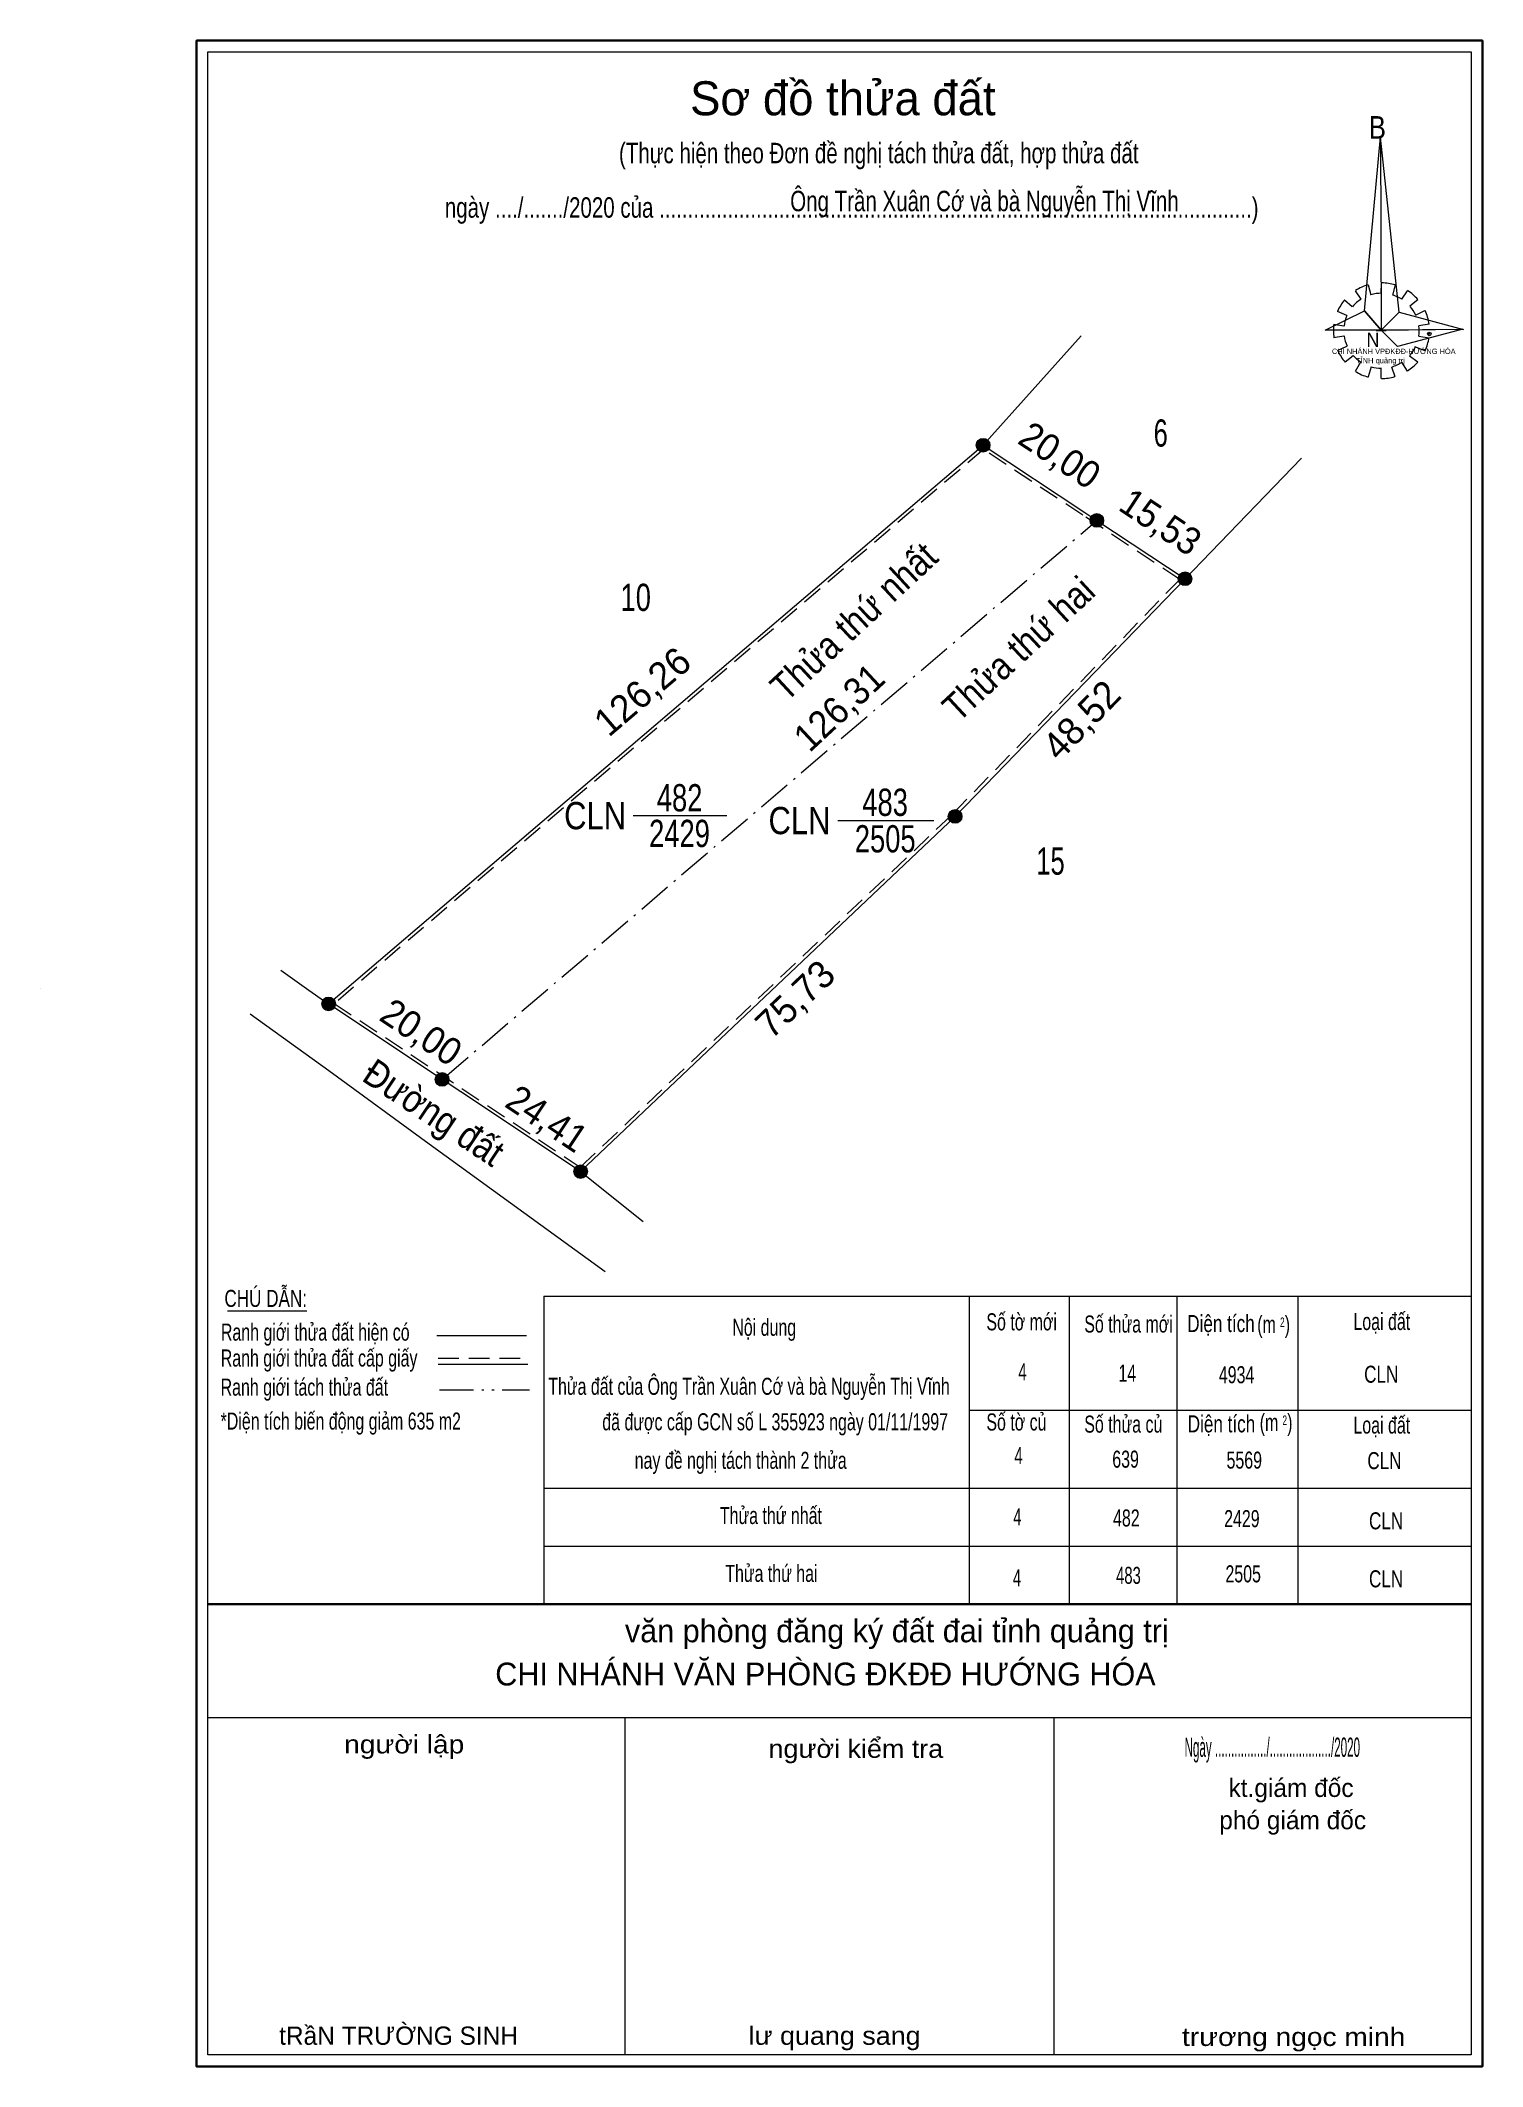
# Model space of a CAD drawing. Header units: metres. Extents: x 549004 to 549215, y 1844362 to 1844660.
import ezdxf
from ezdxf.enums import TextEntityAlignment as Align

# ---------------------------------------------------------------- set-up
doc = ezdxf.new("R2010")
doc.units = ezdxf.units.M
doc.header["$PDMODE"] = 32
doc.header["$PDSIZE"] = 0.5
for name, pattern in [('DASH_DOUBLE_DOT', [9.2, 5, -1.2, 0.3, -1.2, 0.3, -1.2]), ('DOT_DASHED', [7.7, 5, -1.2, 0.3, -1.2]), ('MEDIUM_DASHED', [4.5, 3, -1.5])]:
    doc.linetypes.add(name, pattern=pattern)
doc.layers.add('1', color=7, linetype='Continuous')
for name, color, linetype, lineweight in [('10', 7, 'Continuous', 13), ('13', 7, 'Continuous', 13), ('2', 7, 'Continuous', 13), ('20', 7, 'Continuous', 13), ('22', 7, 'Continuous', 13), ('23', 7, 'Continuous', 13), ('3', 7, 'Continuous', 13)]:
    doc.layers.add(name, color=color, linetype=linetype, lineweight=lineweight)

msp = doc.modelspace()

# ---------------------------------------------------------------- hatches: boundary and pattern name
at = {"layer": '22'}
for points in [[(549142.99, 1844600.21, 1), (549140.99, 1844600.21, 1)], [(549159.671, 1844589.176, 1), (549157.671, 1844589.176, 1)], [(549172.615, 1844580.613, 1), (549170.615, 1844580.613, 1)], [(549172.615, 1844580.613, 1), (549170.615, 1844580.613, 1)], [(549138.88, 1844545.74, 1), (549136.88, 1844545.74, 1)], [(549046.97, 1844518.23, 1), (549044.97, 1844518.23, 1)], [(549063.619, 1844507.148, 1), (549061.619, 1844507.148, 1)], [(549083.94, 1844493.62, 1), (549081.94, 1844493.62, 1)], [(549083.94, 1844493.62, 1), (549081.94, 1844493.62, 1)]]:
    msp.add_hatch(color=256, dxfattribs=at).paths.add_polyline_path(points)

# ---------------------------------------------------------------- linework, layer by layer
at = {"layer": '10'}
msp.add_line((549141.99, 1844600.21), (549156.36, 1844616.25), dxfattribs=at)
at = {"layer": '13'}
for p, q in [((549090.63, 1844545.86), (549104.39, 1844545.86)), ((549120.65, 1844545.14), (549134.76, 1844545.14))]:
    msp.add_line(p, q, dxfattribs=at)
at = {"layer": '2'}
for p, q in [((549197.43, 1844621.65), (549196.61, 1844622.89)), ((549198.48, 1844623.75), (549198.85, 1844622.27)), ((549200.4, 1844622.51), (549200.45, 1844624.03)), ((549202.42, 1844623.75), (549202.05, 1844622.22)), ((549203.42, 1844621.65), (549204.25, 1844622.89)), ((549195.37, 1844619.26), (549194, 1844619.83)), ((549195.01, 1844621.55), (549196.15, 1844620.55)), ((549205.75, 1844621.55), (549204.61, 1844620.6)), ((549205.43, 1844619.31), (549206.81, 1844619.98)), ((549193.41, 1844617.97), (549194.92, 1844617.73)), ((549194.92, 1844616.2), (549193.41, 1844615.97)), ((549199.67, 1844617.06), (549201.14, 1844617.06)), ((549207.45, 1844617.97), (549205.89, 1844617.73)), ((549205.89, 1844616.2), (549207.45, 1844615.97)), ((549194, 1844614.1), (549195.37, 1844614.77)), ((549196.29, 1844613.34), (549195.1, 1844612.39)), ((549204.52, 1844613.34), (549205.75, 1844612.43)), ((549206.85, 1844614.06), (549205.34, 1844614.63)), ((549196.61, 1844611.1), (549197.38, 1844612.43)), ((549198.94, 1844611.72), (549198.48, 1844610.24)), ((549200.4, 1844610), (549200.4, 1844611.48)), ((549201.91, 1844611.72), (549202.37, 1844610.29)), ((549204.25, 1844611.1), (549203.42, 1844612.39)), ((549077.55, 1844475.37), (549213.57, 1844475.37)), ((549077.55, 1844475.37), (549077.55, 1844430.36)), ((549139.94, 1844475.23), (549139.94, 1844430.02)), ((549154.62, 1844475.37), (549154.62, 1844430.15)), ((549170.4, 1844475.37), (549170.4, 1844430.15)), ((549188.16, 1844475.37), (549188.16, 1844430.15)), ((549031.13, 1844473.18), (549042.77, 1844473.18)), ((549061.84, 1844469.59), (549074.98, 1844469.59)), ((549062.05, 1844465.37), (549075.17, 1844465.37)), ((549139.94, 1844458.63), (549213.57, 1844458.63)), ((549077.55, 1844447.18), (549213.57, 1844447.18)), ((549077.55, 1844438.67), (549213.57, 1844438.67)), ((549026.55, 1844428.53), (549026.55, 1844362.31)), ((549028.24, 1844413.51), (549213.57, 1844413.51)), ((549089.44, 1844413.51), (549089.44, 1844364)), ((549152.34, 1844413.51), (549152.34, 1844364))]:
    msp.add_line(p, q, dxfattribs=at)
at = {"layer": '2', "linetype": 'MEDIUM_DASHED'}
msp.add_line((549062.05, 1844466.25), (549075.27, 1844466.25), dxfattribs=at)
at = {"layer": '2', "linetype": 'DASH_DOUBLE_DOT'}
msp.add_line((549062.23, 1844461.58), (549075.44, 1844461.58), dxfattribs=at)
at = {"layer": '2', "lineweight": 35}
msp.add_line((549028.24, 1844430.15), (549213.57, 1844430.15), dxfattribs=at)
at = {"layer": '2'}
for points in [[(549026.55, 1844362.31), (549026.55, 1844659.58), (549215.23, 1844659.58), (549215.23, 1844362.31)], [(549026.55, 1844362.31), (549026.55, 1844659.58), (549215.23, 1844659.58), (549215.23, 1844362.31)], [(549028.24, 1844657.92), (549213.57, 1844657.92), (549213.57, 1844364), (549028.24, 1844364)], [(549200.31, 1844645.42), (549200.4, 1844617.11), (549197.93, 1844619.93)], [(549200.31, 1844645.42), (549200.4, 1844617.11), (549203.01, 1844619.74)], [(549192.17, 1844617.11), (549197.93, 1844619.93), (549200.4, 1844617.11)], [(549212.48, 1844617.21), (549200.4, 1844617.11), (549203.01, 1844619.74)], [(549212.39, 1844617.25), (549202.78, 1844614.68), (549200.4, 1844617.11)]]:
    msp.add_lwpolyline(points, close=True, dxfattribs=at)
at = {"layer": '2', "lineweight": 35}
msp.add_lwpolyline([(549026.57, 1844659.6), (549215.25, 1844659.6), (549215.25, 1844362.32), (549026.57, 1844362.32)], close=True, dxfattribs=at)
at = {"layer": '2'}
for centre, major_axis, start_param, end_param in [((549200.427, 1844617.013), (7.054, 0), 1.8495599, 2.1390092), ((549200.427, 1844617.013), (5.529, 0), 1.5698559, 1.8561107), ((549200.427, 1844617.013), (7.054, 0), 1.2792421, 1.5633222), ((549200.427, 1844617.013), (5.529, 0), 1.0027091, 1.2755622), ((549200.427, 1844617.013), (7.054, 0), 0.7105624, 0.9968723), ((549200.427, 1844617.013), (7.054, 0), 2.4395818, 2.7240025), ((549200.427, 1844617.013), (5.529, 0), 2.7236855, 3.0151582), ((549200.427, 1844617.013), (5.529, 0), 2.1337354, 2.4449626), ((549200.427, 1844617.013), (5.529, 0), 0.4267838, 0.7064646), ((549200.427, 1844617.013), (7.054, 0), 0.1390515, 0.4339332), ((549200.427, 1844617.013), (7.054, 0), 3.0066793, 3.2913935), ((549200.427, 1844617.013), (5.529, 0), 3.2822995, 3.5610505), ((549200.427, 1844617.013), (5.529, 0), 6.1355839, 6.4161846), ((549200.427, 1844617.013), (7.054, 0), 3.5698864, 3.8569187), ((549200.427, 1844617.013), (5.529, 0), 3.8607757, 4.1325826), ((549200.427, 1844617.013), (5.529, 0), 5.5613733, 5.8395144), ((549200.427, 1844617.013), (7.054, 0), 5.8523029, 6.1383965), ((549200.386, 1844616.971), (7.054, 0), 4.1470906, 4.4365931), ((549200.427, 1844617.013), (5.529, 0), 4.4385468, 4.71314), ((549200.427, 1844617.013), (7.054, 0), 4.7130101, 4.9976105), ((549200.427, 1844617.013), (5.529, 0), 4.9908713, 5.2893316), ((549200.427, 1844617.013), (7.054, 0), 5.2856142, 5.567987)]:
    msp.add_ellipse(centre, major_axis=major_axis, ratio=0.995001, start_param=start_param, end_param=end_param, dxfattribs=at)
msp.add_point((549207.45, 1844616.54), dxfattribs=at)
at = {"layer": '20', "linetype": 'DOT_DASHED'}
msp.add_line((549062.62, 1844507.15), (549158.67, 1844589.18), dxfattribs=at)
at = {"layer": '20'}
for points in [[(549062.62, 1844507.15), (549045.97, 1844518.23), (549141.99, 1844600.21), (549156.89, 1844590.35), (549158.67, 1844589.18)], [(549158.67, 1844589.18), (549171.61, 1844580.61), (549137.88, 1844545.74), (549082.94, 1844493.62), (549065.37, 1844505.31), (549062.62, 1844507.15)]]:
    msp.add_lwpolyline(points, dxfattribs=at)
at = {"layer": '22'}
for centre in [(549141.99, 1844600.21), (549158.671, 1844589.176), (549171.615, 1844580.613), (549171.615, 1844580.613), (549137.88, 1844545.74), (549045.97, 1844518.23), (549062.619, 1844507.148), (549082.94, 1844493.62), (549082.94, 1844493.62)]:
    msp.add_circle(centre, 1, dxfattribs=at)
at = {"layer": '23'}
for p, q in [((549003.7, 1844520.53), (549003.71, 1844520.54)), ((549083.37, 1844493.28), (549092.13, 1844486.31))]:
    msp.add_line(p, q, dxfattribs=at)
for points in [[(549038.98, 1844523.17), (549043.06, 1844520.27), (549045.37, 1844518.63), (549045.97, 1844518.23)], [(549034.47, 1844516.8), (549045.98, 1844508.44), (549060.74, 1844497.71), (549086.53, 1844478.97)]]:
    msp.add_lwpolyline(points, dxfattribs=at)
at = {"layer": '3'}
msp.add_line((549082.94, 1844493.62), (549083.37, 1844493.28), dxfattribs=at)
at = {"layer": '3', "linetype": 'MEDIUM_DASHED'}
msp.add_lwpolyline([(549170.84, 1844580.53), (549156.62, 1844589.94), (549142.03, 1844599.59), (549046.8, 1844518.28), (549082.89, 1844494.26), (549137.53, 1844546.1)], close=True, dxfattribs=at)
at = {"layer": '3'}
msp.add_lwpolyline([(549171.61, 1844580.61), (549174.06, 1844583.14), (549188.71, 1844598.33)], dxfattribs=at)

# ---------------------------------------------------------------- texts
at = {"layer": '1'}
for s, rotation, width, p in [('20,00', 326.517, 0.95, (549152.157, 1844597.087)), ('15,53', 326.513, 0.95, (549166.937, 1844587.309)), ('Thửa thứ nhất', 42.897, 0.9, (549124.379, 1844572.894)), ('Thửa thứ hai', 42.897, 0.9, (549148.549, 1844568.887)), ('126,31', 42.897, 0.95, (549122.214, 1844560.293)), ('20,00', 326.35, 0.95, (549058.462, 1844512.438)), ('Đường đất', 326.35, 0.9, (549060.317, 1844500.641)), ('24,41', 326.348, 0.95, (549076.892, 1844499.744))]:
    msp.add_text(s, height=4, rotation=rotation, dxfattribs=dict(at, width=width)).set_placement(p, align=Align.CENTER)
for s, rotation, p in [('126,26', 40.49, (549093.286, 1844562.574)), ('48,52', 45.95, (549157.855, 1844558.499)), ('75,73', 43.491, (549115.774, 1844517.507))]:
    msp.add_text(s, height=4, rotation=rotation, dxfattribs=at).set_placement(p, align=Align.CENTER)
at = {"layer": '10', "width": 0.7}
msp.add_text('6', height=4, dxfattribs=at).set_placement((549168.045, 1844600.01), align=Align.CENTER)
at = {"layer": '13'}
for s, width, p in [('10', 0.75, (549091.025, 1844575.89)), ('482', 0.75, (549097.46, 1844546.48)), ('483', 0.75, (549127.61, 1844545.82)), ('2429', 0.75, (549097.445, 1844541.25)), ('2505', 0.75, (549127.625, 1844540.46)), ('15', 0.7, (549151.875, 1844537.19))]:
    msp.add_text(s, height=4, dxfattribs=dict(at, width=width)).set_placement(p, align=Align.CENTER)
at = {"layer": '13', "width": 0.85}
for p in [(549089.61, 1844543.86), (549119.6, 1844543.14)]:
    msp.add_text('CLN', height=4, dxfattribs=at).set_placement(p, align=Align.RIGHT)
at = {"layer": '2'}
msp.add_text('Sơ đồ thửa đất', height=4.99, dxfattribs=at).set_placement((549121.415, 1844648.63), align=Align.CENTER)
for s, height, width, p in [('B', 3.322, 0.85, (549198.57, 1844645.19)), ('N', 2.076, 0.95, (549198.23, 1844614.65)), ('CHI NHÁNH VPĐKĐĐ-HƯỚNG HÓA', 0.7859, 0.95, (549193.17, 1844613.6)), ('TỈNH quảng trị', 0.7861, 1.05, (549196.68, 1844612.24)), ('CHÚ DẪN:', 2.5, 0.75, (549030.68, 1844473.77)), ('Ranh giới thửa đất hiện có', 2.5, 0.7, (549030.16, 1844468.82)), ('Nội dung', 2.5, 0.7, (549105.19, 1844469.53)), ('Số tờ mới', 2.5, 0.7, (549142.47, 1844470.33)), ('Số thửa mới', 2.5, 0.7, (549156.83, 1844470.01)), ('Diện tích', 2.5, 0.75, (549171.94, 1844470.08)), ('(m  )', 2.5, 0.7, (549182.21, 1844469.96)), ('2', 1.383, 0.65, (549185.55, 1844470.84)), ('Loại đất', 2.5, 0.7, (549196.32, 1844470.38)), ('Ranh giới thửa đất cấp giấy', 2.5, 0.7, (549030.14, 1844465.02)), ('4', 2.5, 0.65, (549147.16, 1844463.01)), ('14', 2.5, 0.7, (549161.84, 1844462.79)), ('4934', 2.5, 0.7, (549176.57, 1844462.57)), ('CLN', 2.5, 0.75, (549197.89, 1844462.64)), ('Ranh giới tách thửa đất', 2.5, 0.7, (549030.12, 1844460.75)), ('Thửa đất của Ông Trần Xuân Cớ và bà Nguyễn Thị Vĩnh', 2.5, 0.7, (549078.19, 1844460.87)), ('*Diện tích biến động giảm 635 m2', 2.5, 0.7, (549030.12, 1844455.77)), ('đã được cấp GCN số L 355923 ngày 01/11/1997', 2.5, 0.7, (549086.12, 1844455.66)), ('Số tờ củ', 2.5, 0.7, (549142.47, 1844455.63)), ('Số thửa củ', 2.5, 0.7, (549156.83, 1844455.32)), ('Diện tích', 2.5, 0.75, (549172.01, 1844455.36)), ('(m  )', 2.5, 0.7, (549182.57, 1844455.57)), ('2', 1.383, 0.65, (549185.91, 1844456.45)), ('Loại đất', 2.5, 0.7, (549196.32, 1844455.18)), ('nay đề nghị tách thành 2 thửa', 2.5, 0.7, (549090.87, 1844450.01)), ('4', 2.5, 0.65, (549146.58, 1844450.7)), ('639', 2.5, 0.7, (549160.94, 1844450.18)), ('5569', 2.5, 0.7, (549177.7, 1844450.04)), ('CLN', 2.5, 0.75, (549198.36, 1844449.96)), ('Thửa thứ nhất', 2.5, 0.7, (549103.37, 1844441.91)), ('4', 2.5, 0.65, (549146.41, 1844441.72)), ('482', 2.5, 0.7, (549161.05, 1844441.55)), ('2429', 2.5, 0.7, (549177.35, 1844441.45)), ('CLN', 2.5, 0.75, (549198.6, 1844441.13)), ('Thửa thứ hai', 2.5, 0.7, (549104.16, 1844433.42)), ('4', 2.5, 0.65, (549146.35, 1844432.77)), ('483', 2.5, 0.65, (549161.5, 1844433.13)), ('2505', 2.5, 0.7, (549177.54, 1844433.35)), ('CLN', 2.5, 0.75, (549198.6, 1844432.62))]:
    msp.add_text(s, height=height, dxfattribs=dict(at, width=width)).set_placement(p)
for s, height, width, p in [('(Thực hiện theo Đơn đề nghị tách thửa đất, hợp thửa đất', 3, 0.75, (549126.68, 1844641.59)), ('ngày ..../......./2020 của ........................................................................................................)', 3, 0.75, (549122.705, 1844633.6)), ('Ông Trần Xuân Cớ và bà Nguyễn Thị Vĩnh', 3, 0.75, (549142.185, 1844634.55)), ('Ngày ................/.................../2020', 2.83, 0.45, (549184.415, 1844407.75))]:
    msp.add_text(s, height=height, dxfattribs=dict(at, width=width)).set_placement(p, align=Align.CENTER)
for s, height, p in [('văn phòng đăng ký đất đai tỉnh quảng trị', 3.354, (549169.23, 1844424.56)), ('CHI NHÁNH VĂN PHÒNG ĐKĐĐ HƯỚNG HÓA', 3.354, (549167.3, 1844418.22)), ('kt.giám đốc', 2.683, (549196.34, 1844401.86)), ('phó giám đốc', 2.683, (549198.17, 1844397.12)), ('tRầN TRƯỜNG SINH', 2.683, (549073.75, 1844365.49))]:
    msp.add_text(s, height=height, dxfattribs=at).set_placement(p, align=Align.RIGHT)
for s, width, p in [('người lập', 1.15, (549065.87, 1844408.25)), ('người kiểm tra', 1.1, (549136.13, 1844407.6)), ('lư quang sang', 1.1, (549132.82, 1844365.49)), ('trương ngọc minh', 1.15, (549203.93, 1844365.32))]:
    msp.add_text(s, height=2.683, dxfattribs=dict(at, width=width)).set_placement(p, align=Align.RIGHT)

doc.saveas('drawing.dxf')
